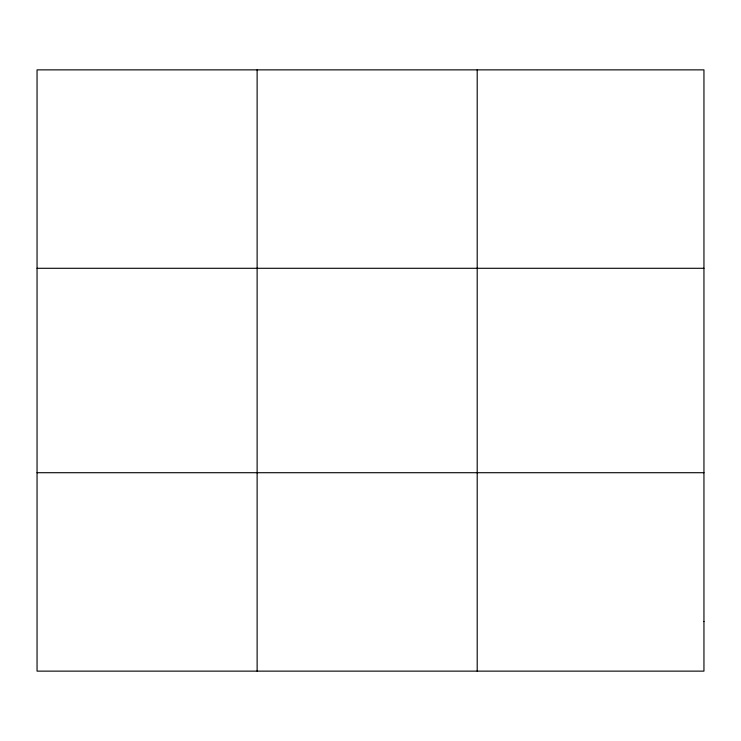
<?xml version="1.0" encoding="UTF-8"?>
<svg xmlns="http://www.w3.org/2000/svg" width="741" height="741" viewBox="0 0 741 741"><rect width="100%" height="100%" fill="white"/><g stroke="black" fill="none" stroke-linecap="round" stroke-linejoin="round"><path stroke-width="1.11" d="M257.127 671.133L257.127 69.867M477.204 671.133L477.204 69.867M37.05 268.288L703.95 268.288M37.05 472.712L703.95 472.712M703.95 621.532L703.95 671.133L37.05 671.133L37.05 69.867L703.95 69.867L703.95 621.532"/></g></svg>
